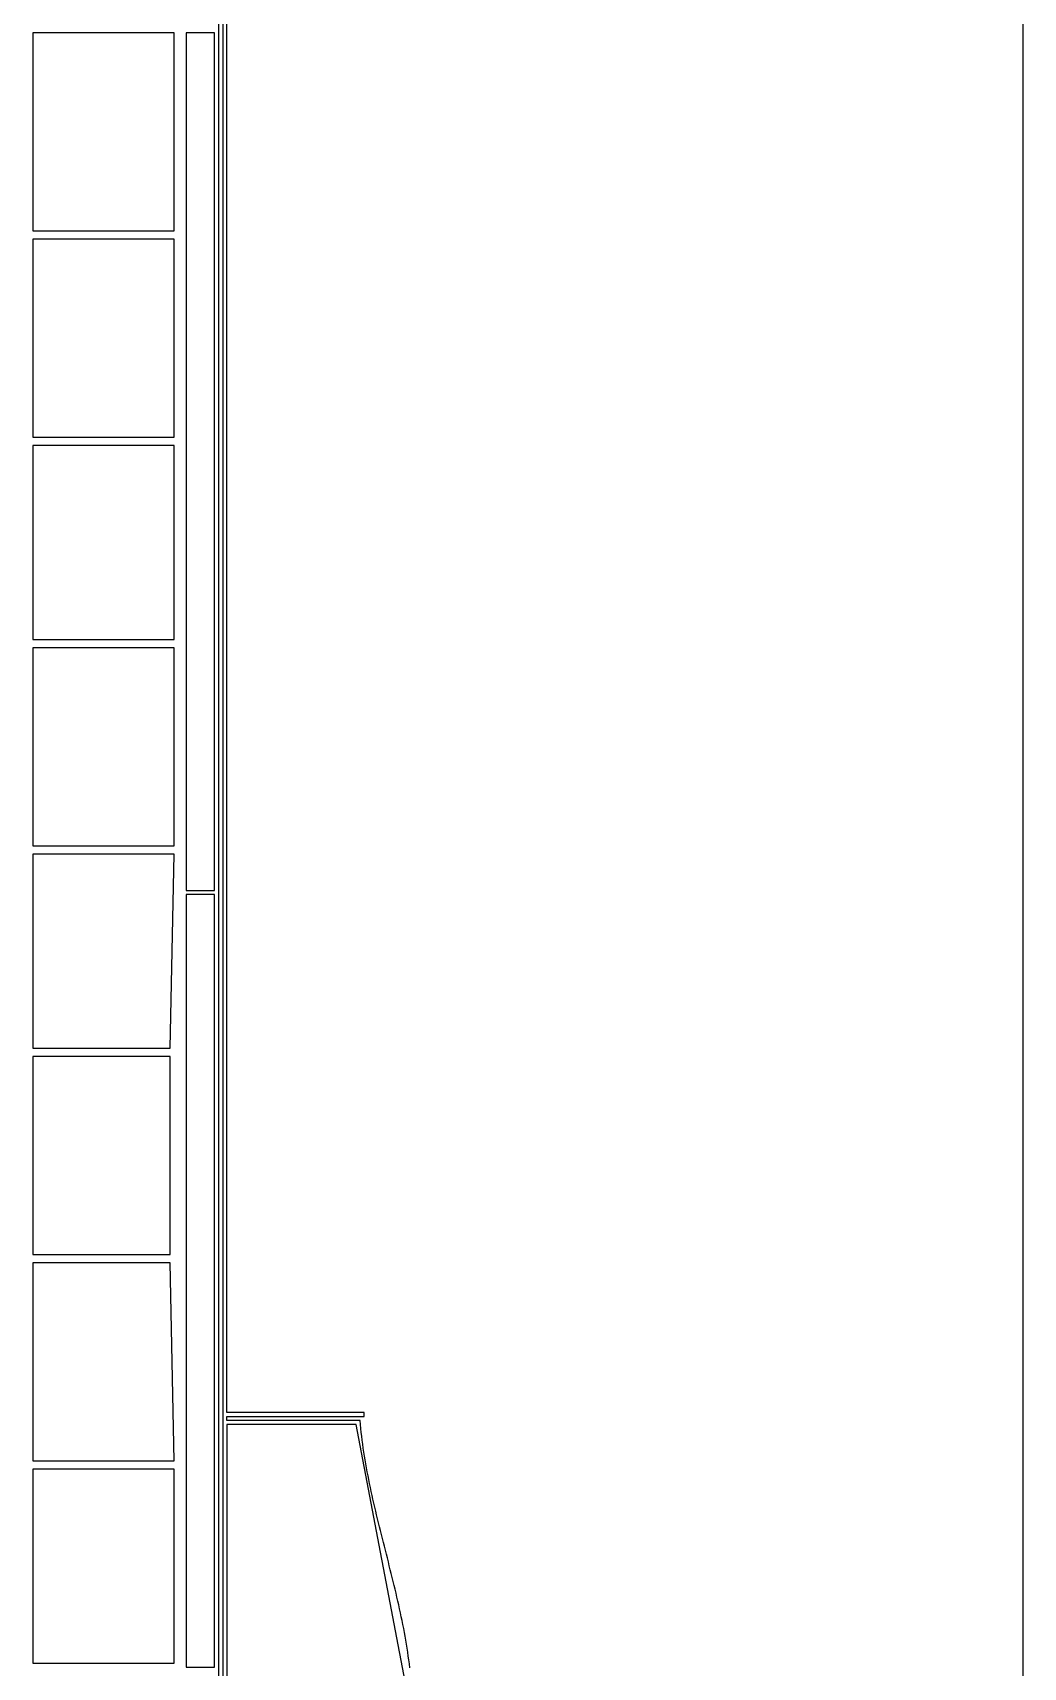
# Model space of a CAD drawing. Header units: metres. Extents: x 134 to 749, y 125 to 1181.
# Drawn here: x 504 to 749, y 539 to 943 of the extents above; entities that cross this region are included whole.
import ezdxf

# ---------------------------------------------------------------- set-up
doc = ezdxf.new("R2010")
doc.units = ezdxf.units.M

msp = doc.modelspace()

# ---------------------------------------------------------------- linework, layer by layer
for p, q in [((551, 1125), (551, 231)), ((552, 602), (552, 1125)), ((550, 234), (550, 1122)), ((749, 315), (749, 969)), ((504, 943), (504, 894)), ((539, 943), (504, 943)), ((539, 894), (539, 943)), ((542, 943), (542, 731)), ((549, 943), (542, 943)), ((549, 731), (549, 943)), ((504, 894), (539, 894)), ((504, 892), (504, 843)), ((539, 892), (504, 892)), ((539, 843), (539, 892)), ((504, 843), (539, 843)), ((504, 841), (504, 793)), ((539, 841), (504, 841)), ((539, 793), (539, 841)), ((504, 793), (539, 793)), ((504, 791), (504, 742)), ((539, 791), (504, 791)), ((539, 742), (539, 791)), ((504, 742), (539, 742)), ((504, 740), (504, 692)), ((539, 740), (504, 740)), ((538, 692), (539, 740)), ((542, 731), (549, 731)), ((542, 730), (542, 539)), ((549, 730), (542, 730)), ((549, 539), (549, 730)), ((504, 692), (538, 692)), ((504, 690), (504, 641)), ((538, 690), (504, 690)), ((538, 641), (538, 690)), ((504, 641), (538, 641)), ((504, 639), (504, 590)), ((538, 639), (504, 639)), ((539, 590), (538, 639)), ((586, 602), (552, 602)), ((586, 601), (586, 602)), ((552, 600), (552, 601)), ((552, 601), (586, 601)), ((585, 600), (552, 600)), ((552, 599), (552, 466)), ((584, 599), (552, 599)), ((596.821, 532), (584, 599)), ((585.0829, 599.0206), (585, 600)), ((585.1755, 598.0419), (585.0829, 599.0206)), ((585.2776, 597.064), (585.1755, 598.0419)), ((585.3888, 596.0868), (585.2776, 597.064)), ((585.5088, 595.1103), (585.3888, 596.0868)), ((585.6373, 594.1344), (585.5088, 595.1103)), ((585.774, 593.1592), (585.6373, 594.1344)), ((504, 590), (539, 590)), ((585.9186, 592.1846), (585.774, 593.1592)), ((586.0708, 591.2106), (585.9186, 592.1846)), ((586.2304, 590.2371), (586.0708, 591.2106)), ((586.397, 589.2642), (586.2304, 590.2371)), ((504, 588), (504, 540)), ((539, 588), (504, 588)), ((539, 540), (539, 588)), ((586.5702, 588.2919), (586.397, 589.2642)), ((586.7499, 587.32), (586.5702, 588.2919)), ((586.9357, 586.3486), (586.7499, 587.32)), ((587.1273, 585.3777), (586.9357, 586.3486)), ((587.3244, 584.4072), (587.1273, 585.3777)), ((587.5268, 583.4371), (587.3244, 584.4072)), ((587.734, 582.4675), (587.5268, 583.4371)), ((587.9459, 581.4981), (587.734, 582.4675)), ((588.1621, 580.5292), (587.9459, 581.4981)), ((588.3822, 579.5605), (588.1621, 580.5292)), ((588.6061, 578.5922), (588.3822, 579.5605)), ((588.8335, 577.6241), (588.6061, 578.5922)), ((589.0639, 576.6563), (588.8335, 577.6241)), ((589.2971, 575.6887), (589.0639, 576.6563)), ((589.5329, 574.7213), (589.2971, 575.6887)), ((589.7708, 573.7541), (589.5329, 574.7213)), ((590.0107, 572.7871), (589.7708, 573.7541)), ((590.2522, 571.8202), (590.0107, 572.7871)), ((590.495, 570.8534), (590.2522, 571.8202)), ((590.7388, 569.8867), (590.495, 570.8534)), ((590.9833, 568.9201), (590.7388, 569.8867)), ((591.2283, 567.9536), (590.9833, 568.9201)), ((591.4733, 566.9871), (591.2283, 567.9536)), ((591.7182, 566.0206), (591.4733, 566.9871)), ((591.9625, 565.054), (591.7182, 566.0206)), ((592.2061, 564.0874), (591.9625, 565.054)), ((592.4486, 563.1208), (592.2061, 564.0874)), ((592.6897, 562.1541), (592.4486, 563.1208)), ((592.9292, 561.1872), (592.6897, 562.1541)), ((593.1666, 560.2203), (592.9292, 561.1872)), ((593.4017, 559.2531), (593.1666, 560.2203)), ((593.6343, 558.2859), (593.4017, 559.2531)), ((593.864, 557.3184), (593.6343, 558.2859)), ((594.0905, 556.3506), (593.864, 557.3184)), ((594.3135, 555.3827), (594.0905, 556.3506)), ((594.5327, 554.4144), (594.3135, 555.3827)), ((594.7478, 553.4459), (594.5327, 554.4144)), ((594.9586, 552.4771), (594.7478, 553.4459)), ((595.1646, 551.5079), (594.9586, 552.4771)), ((595.3657, 550.5384), (595.1646, 551.5079)), ((595.5615, 549.5685), (595.3657, 550.5384)), ((595.7516, 548.5982), (595.5615, 549.5685)), ((595.9359, 547.6275), (595.7516, 548.5982)), ((596.1141, 546.6563), (595.9359, 547.6275)), ((596.2857, 545.6846), (596.1141, 546.6563)), ((596.4505, 544.7125), (596.2857, 545.6846)), ((596.6083, 543.7398), (596.4505, 544.7125)), ((596.7587, 542.7666), (596.6083, 543.7398)), ((596.9013, 541.7928), (596.7587, 542.7666)), ((597.036, 540.8185), (596.9013, 541.7928)), ((504, 540), (539, 540)), ((542, 539), (549, 539)), ((597.1624, 539.8435), (597.036, 540.8185)), ((597.2803, 538.868), (597.1624, 539.8435))]:
    msp.add_line(p, q)

doc.saveas('drawing.dxf')
